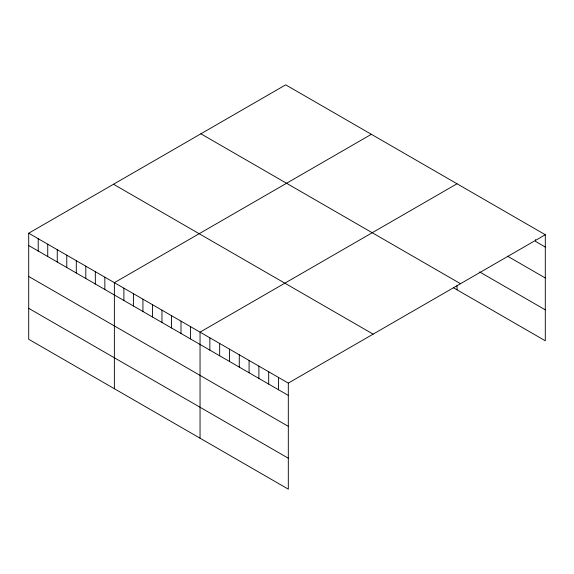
<?xml version="1.0" encoding="UTF-8"?>
<svg xmlns="http://www.w3.org/2000/svg" width="574" height="574" viewBox="0 0 574 574"><rect width="100%" height="100%" fill="white"/><g stroke="black" fill="none" stroke-linecap="round" stroke-linejoin="round"><path stroke-width="0.86" d="M28.7 233.216L288.313 383.102L288.313 489.156L28.7 339.263L28.7 233.216L285.687 84.844L545.3 234.737L545.3 340.784L453.367 287.71M371.356 134.309L114.37 282.681L114.37 388.727M457.033 183.773L200.046 332.145L200.046 438.192M288.313 383.102L545.3 234.737M545.3 247.05L535.492 241.381L535.492 239.623M507.581 256.205L545.3 277.981M479.663 271.954L545.3 309.852M200.878 133.807L460.491 283.7M113.508 184.254L373.122 334.14M28.7 245.529L288.313 395.414M28.7 276.46L288.313 426.346M28.7 308.331L288.313 458.217M457.033 285.529L457.033 289.82M278.505 377.441L278.505 389.753M268.697 371.78L268.697 384.092M258.896 366.119L258.896 378.431M249.087 360.45L249.087 372.763M239.279 354.789L239.279 367.102M229.471 349.128L229.471 361.441M219.663 343.467L219.663 355.78M209.854 337.806L209.854 350.118M190.525 326.649L190.525 338.961M181.011 321.153L181.011 333.465M171.49 315.657L171.49 327.969M161.968 310.161L161.968 322.473M152.447 304.665L152.447 316.977M142.933 299.169L142.933 311.481M133.412 293.673L133.412 305.985M123.891 288.177L123.891 300.489M104.855 277.185L104.855 289.497M95.334 271.689L95.334 284.001M85.813 266.192L85.813 278.505M76.299 260.696L76.299 273.009M66.778 255.2L66.778 267.513M57.257 249.704L57.257 262.017M47.735 244.208L47.735 256.521M38.221 238.712L38.221 251.025"/></g></svg>
